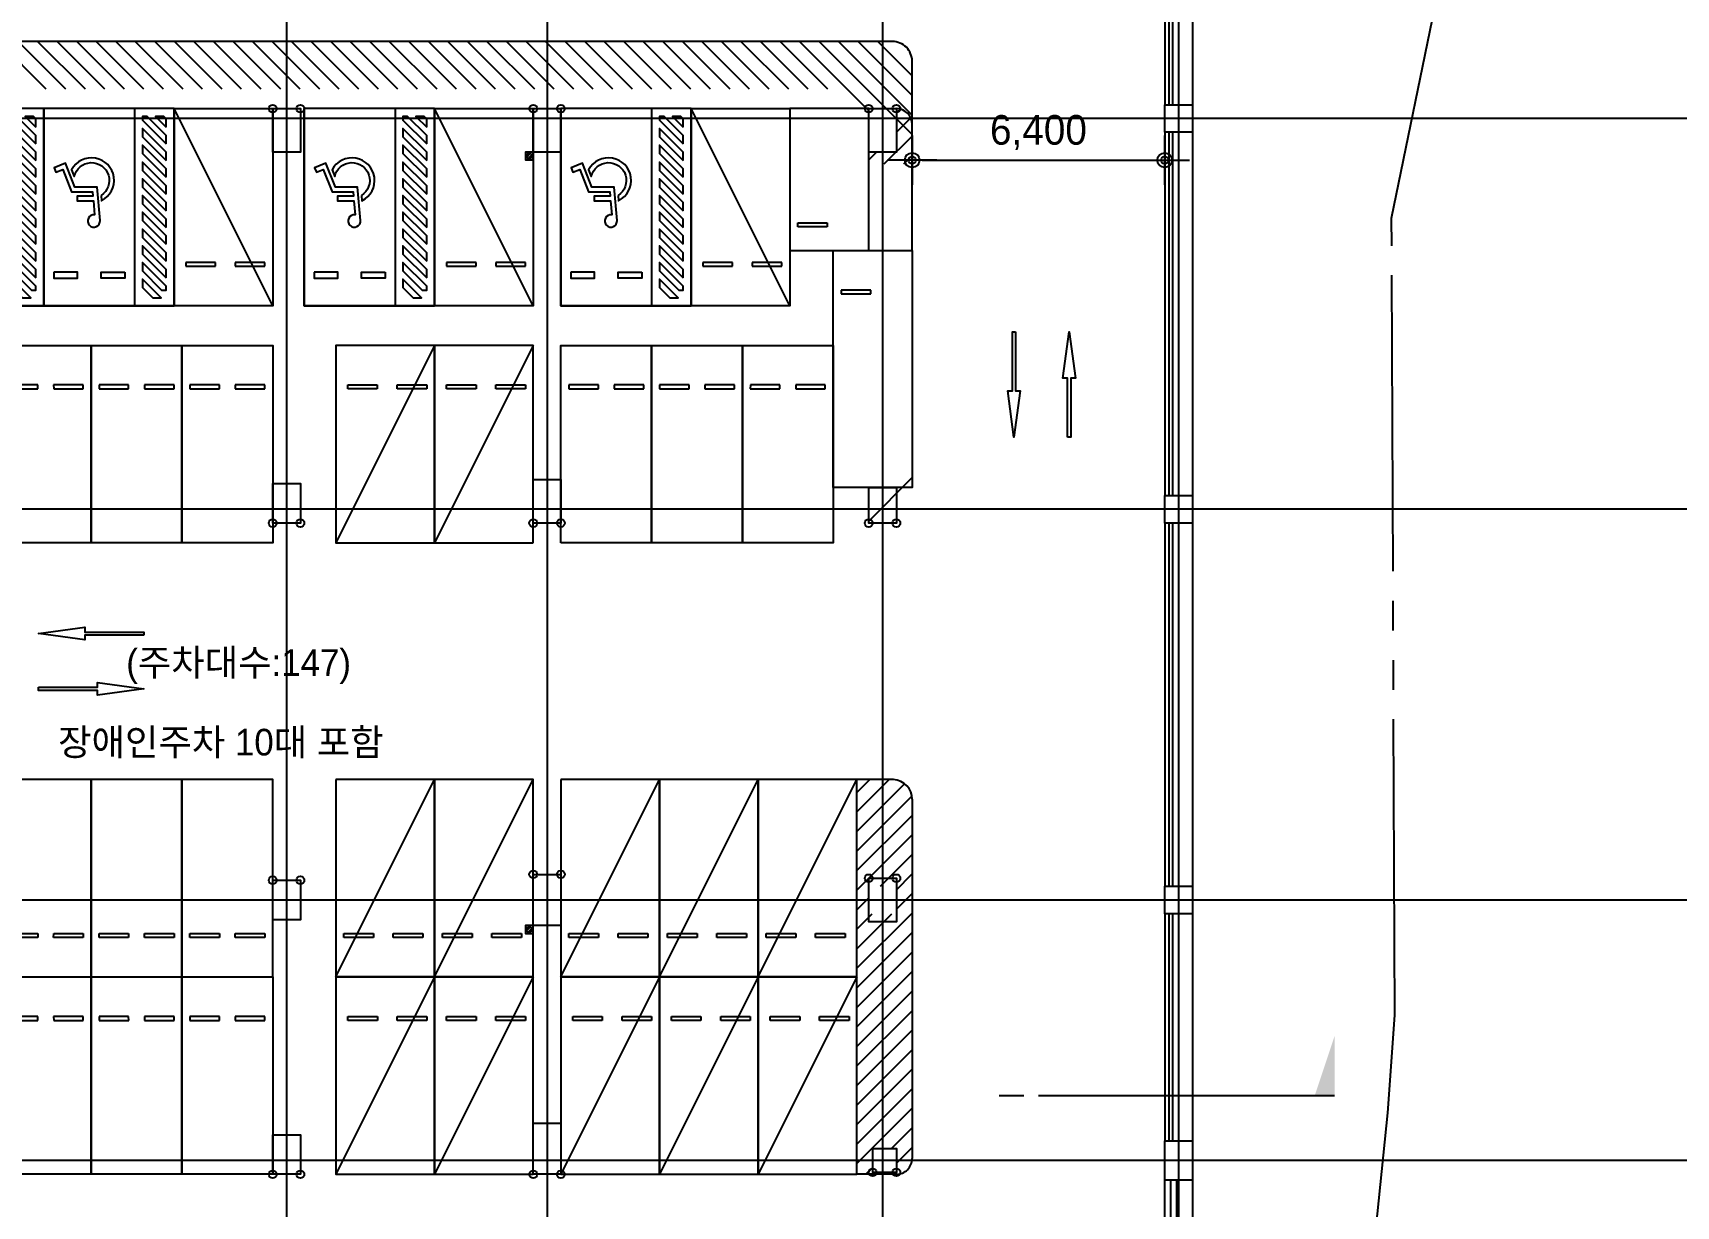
# Model space of a CAD drawing. Header units: metres. Extents: x 630750 to 860239, y 578133 to 726633.
# Drawn here: x 741477 to 783110, y 641654 to 671380 of the extents above; entities that cross this region are included whole.
import ezdxf
from ezdxf.enums import TextEntityAlignment as Align

# ---------------------------------------------------------------- set-up
doc = ezdxf.new("R2010")
doc.units = ezdxf.units.M
doc.header["$LTSCALE"] = 300
doc.linetypes.add('SITE$0$ACAD$0$DASHED', pattern=[19.05, 12.7, -6.35])
doc.linetypes.add('SITE$0$PROPERTY', pattern=[37.5, 25, -2.5, 2.5, -2.5, 2.5, -2.5])
doc.layers.get('Defpoints').update_dxf_attribs({"color": 8})
for name, color, linetype in [('A-CEN-1', 1, 'Continuous'), ('A-CON', 2, 'Continuous'), ('A-DIM', 7, 'Continuous'), ('A-HAT-2', 8, 'Continuous'), ('A-PARK', 4, 'Continuous'), ('A-ROM', 7, 'Continuous'), ('A-SYM1', 7, 'Continuous'), ('A-WAL-BLK', 3, 'Continuous'), ('A-WALL-CONC', 2, 'Continuous'), ('A-코너가드', 7, 'Continuous'), ('DIM', 7, 'Continuous'), ('PAK', 8, 'Continuous'), ('PARK-SOL', 251, 'Continuous'), ('SITE$0$C-PROP', 72, 'SITE$0$ACAD$0$DASHED'), ('SYM', 7, 'Continuous'), ('주차장배수', 3, 'Continuous')]:
    doc.layers.add(name, color=color, linetype=linetype)
doc.styles.add('TEXT(돋음)', font='')
doc.styles.add('돋움', font='')
doc.styles.get('TEXT(돋음)').set_extended_font_data('Dotum')
doc.styles.get('돋움').set_extended_font_data('Dotum')
doc.dimstyles.new('DIM250', dxfattribs={"dimscale": 250, "dimtxt": 3, "dimasz": 1, "dimexe": 2, "dimexo": 3, "dimgap": 1, "dimtad": 1, "dimdec": 0, "dimzin": 0, "dimdsep": 46, "dimlunit": 6, "dimtxsty": 'TEXT(돋음)', "dimblk": 'Z_DOT', "dimcen": 2.5, "dimdle": 2, "dimclrd": 256, "dimclre": 256, "dimclrt": 3, "dimadec": 0, "dimazin": 0, "dimtfac": 1, "dimtdec": 0, "dimtix": 1, "dimtmove": 2, "dimatfit": 3, "dimldrblk": 'Z_DOT', "dimfxl": 1, "dimtolj": 1, "dimtzin": 0, "dimarcsym": 0})

# ---------------------------------------------------------------- blocks, each defined once
blk = doc.blocks.new('56')
at = {"ltscale": 5}
for points in [[(0, 5000), (0, 0), (2500, 0), (2500, 5000), (0, 5000)], [(200, 1100), (950, 1100)], [(200, 1000), (200, 1100)], [(950, 1000), (200, 1000)], [(950, 1100), (950, 1000)], [(1450, 1100), (2200, 1100)], [(1450, 1000), (1450, 1100)], [(2200, 1000), (1450, 1000)], [(2200, 1100), (2200, 1000)], [(2200, 1100), (2200, 1000)]]:
    blk.add_lwpolyline(points, dxfattribs=at)
for points in [[(200, 1000), (200, 1100)], [(200, 1100), (950, 1100)], [(950, 1000), (200, 1000)], [(950, 1100), (950, 1000)], [(1450, 1000), (1450, 1100)], [(1450, 1100), (2200, 1100)], [(2200, 1000), (1450, 1000)]]:
    blk.add_lwpolyline(points)
at = {"layer": 'PAK'}
blk.add_lwpolyline([(0, 0), (2500, 5000)], dxfattribs=at)
blk = doc.blocks.new('351')
at = {"ltscale": 5}
for points in [[(1383106, 4240352), (1378268, 4241613), (1378848, 4243839), (1383686, 4242578), (1383106, 4240352)], [(1379765, 4243393), (1379576, 4242667)], [(1379673, 4242642), (1379862, 4243368)], [(1379862, 4243368), (1379765, 4243393)], [(1379862, 4243368), (1379765, 4243393)], [(1379576, 4242667), (1379673, 4242642)], [(1379475, 4242280), (1379286, 4241555)], [(1379383, 4241529), (1379572, 4242255)], [(1379572, 4242255), (1379475, 4242280)], [(1379286, 4241555), (1379383, 4241529)]]:
    blk.add_lwpolyline(points, dxfattribs=at)
for points in [[(1379765, 4243393), (1379576, 4242667)], [(1379673, 4242642), (1379862, 4243368)], [(1379576, 4242667), (1379673, 4242642)], [(1379475, 4242280), (1379286, 4241555)], [(1379383, 4241529), (1379572, 4242255)], [(1379572, 4242255), (1379475, 4242280)], [(1379286, 4241555), (1379383, 4241529)]]:
    blk.add_lwpolyline(points)
blk = doc.blocks.new('Z_DOT')
at = {"layer": 'DIM', "color": 7}
for p, q in [((0, -2.5), (0, 2.5)), ((-2.5, 0), (2.5, 0))]:
    blk.add_line(p, q, dxfattribs=at)
for radius in [0.75, 0.375]:
    blk.add_circle((0, 0), radius, dxfattribs=at)
blk = doc.blocks.new('*D49')
at = {"layer": 'A-DIM', "lineweight": -2, "transparency": 16777216}
for p, q in [((763755, 667755), (763755, 668655)), ((770154, 667755), (770154, 668655)), ((764005, 668155), (769904, 668155))]:
    blk.add_line(p, q, dxfattribs=at)
at = {"layer": 'Defpoints', "color": 0, "transparency": 16777216}
for p in [(770154, 668155), (763755, 667005), (770154, 667005)]:
    blk.add_point(p, dxfattribs=at)
at = {"layer": 'A-DIM', "lineweight": -2, "transparency": 16777216, "xscale": 250, "yscale": 250, "zscale": 250, "rotation": 180}
blk.add_blockref('Z_DOT', (763755, 668155), dxfattribs=at)
at = {"layer": 'A-DIM', "lineweight": -2, "transparency": 16777216, "xscale": 250, "yscale": 250, "zscale": 250}
blk.add_blockref('Z_DOT', (770154, 668155), dxfattribs=at)
at = {"layer": 'A-DIM', "color": 3, "transparency": 16777216, "insert": (766954, 668853), "char_height": 750, "attachment_point": 5, "style": 'TEXT(돋음)'}
blk.add_mtext('\\A1;6,400', dxfattribs=at)
blk = doc.blocks.new('A$C5C412A49')
at = {"layer": 'SYM', "color": 2}
blk.add_line((0, 3400), (0, 3150), dxfattribs=at)
at = {"layer": 'SYM', "color": 3}
blk.add_line((0, 3000), (0, 0), dxfattribs=at)
blk.add_solid([(600, 0), (600, 0), (0, 200), (0, 0)], dxfattribs=at)
blk = doc.blocks.new('PAR-3')
at = {"ltscale": 5}
for points in [[(0, 0), (0, 6000), (2000, 6000), (2000, 0), (0, 0)], [(200, 5000), (200, 4900)], [(950, 5000), (200, 5000)], [(950, 4900), (950, 5000)], [(200, 4900), (950, 4900)]]:
    blk.add_lwpolyline(points, dxfattribs=at)
for points in [[(950, 5000), (200, 5000)], [(200, 5000), (200, 4900)], [(950, 4900), (950, 5000)], [(200, 4900), (950, 4900)]]:
    blk.add_lwpolyline(points)
blk = doc.blocks.new('park_small')
at = {"layer": 'PAK', "ltscale": 5}
for p, q in [((107431, -323693), (109347, -323120)), ((109347, -323120), (110378, -326569)), ((108462, -327142), (107431, -323693)), ((110378, -326569), (108462, -327142))]:
    blk.add_line(p, q, dxfattribs=at)
at = {"layer": 'PAK'}
for points in [[(108513, -323996), (107794, -324211)], [(107794, -324211), (107823, -324307)], [(107823, -324307), (108541, -324092)], [(108541, -324092), (108513, -323996)]]:
    blk.add_lwpolyline(points, dxfattribs=at)
at = {"layer": 'PAK', "ltscale": 5}
for points in [[(108513, -323996), (107794, -324211)], [(107794, -324211), (107823, -324307)], [(107823, -324307), (108541, -324092)], [(108541, -324092), (108513, -323996)]]:
    blk.add_lwpolyline(points, dxfattribs=at)
blk = doc.blocks.new('A$C2BBD6BA9')
for p, q in [((0, 3100), (5000, 3100)), ((5000, 3100), (5000, -200)), ((0, 2100), (5000, 2100))]:
    blk.add_line(p, q)
for points in [[(0, 3100), (0, -200), (5000, -200), (5000, 3100), (0, 3100)], [(5000, -200), (0, -200)]]:
    blk.add_lwpolyline(points)
for points in [[(897, 2900), (685, 2900), (200, 2415), (200, 2300), (297, 2300)], [(473, 2900), (260, 2900), (200, 2840), (200, 2627)], [(1321, 2900), (1109, 2900), (509, 2300), (721, 2300)], [(1745, 2900), (1533, 2900), (933, 2300), (1145, 2300)], [(2170, 2900), (1958, 2900), (1358, 2300), (1570, 2300)], [(2594, 2900), (2382, 2900), (1782, 2300), (1994, 2300)], [(3018, 2900), (2806, 2900), (2206, 2300), (2418, 2300)], [(3442, 2900), (3230, 2900), (2630, 2300), (2842, 2300)], [(3867, 2900), (3655, 2900), (3055, 2300), (3267, 2300)], [(4291, 2900), (4079, 2900), (3479, 2300), (3691, 2300)], [(4600, 2785), (4600, 2900), (4503, 2900), (3903, 2300), (4115, 2300)], [(4800, 2560), (4800, 2773), (4327, 2300), (4540, 2300)], [(4150, 1850), (4300, 1850), (4300, 1250), (4150, 1250)], [(4150, 50), (4300, 50), (4300, 650), (4150, 650)]]:
    blk.add_lwpolyline(points, close=True)
for points in [[(2202, 1249), (2337, 1261, 1.375474), (1555, 502), (1725, 569, -1.496783)], [(2836, 1224), (1992, 1150), (1992, 587), (1388, 347), (1502, 60), (1617, 106), (1548, 278), (2115, 503), (2115, 1037), (2220, 1046), (2220, 641), (2343, 641), (2343, 1057), (2695, 1087, 2.822933)]]:
    blk.add_lwpolyline(points, format="xyb", close=True)

msp = doc.modelspace()

# ---------------------------------------------------------------- linework, layer by layer
at = {"layer": 'A-CEN-1', "linetype": 'Continuous'}
for p, q in [((747904.4, 708258.8), (747904.4, 599232.8)), ((754504.4, 708258.8), (754504.4, 599232.8)), ((763004.4, 708258.8), (763004.4, 599232.8)), ((770504.4, 691460.2), (770504.4, 599232.8)), ((796986.4, 669210.2), (657202.6, 669210.2)), ((796986.4, 659310.2), (657202.6, 659310.2)), ((796986.4, 649410.2), (657202.6, 649410.2)), ((796986.4, 642810.2), (706331.8, 642810.2))]:
    msp.add_line(p, q, dxfattribs=at)
at = {"layer": 'A-CON'}
for points in [[(747554.4, 669460.2), (748254.4, 669460.2), (748254.4, 668360.2), (747554.4, 668360.2)], [(754154.4, 669460.2), (754854.4, 669460.2), (754854.4, 668360.2), (754154.4, 668360.2)], [(762654.4, 669460.2), (763354.4, 669460.2), (763354.4, 668360.2), (762654.4, 668360.2)], [(770154.4, 669560.2), (770854.4, 669560.2), (770854.4, 668860.2), (770154.4, 668860.2)], [(747554.4, 659960.2), (748254.4, 659960.2), (748254.4, 658960.2), (747554.4, 658960.2)], [(754154.4, 660060.2), (754854.4, 660060.2), (754854.4, 658960.2), (754154.4, 658960.2)], [(762654.4, 659865.2), (763354.4, 659865.2), (763354.4, 658960.2), (762654.4, 658960.2)], [(770154.4, 659660.2), (770854.4, 659660.2), (770854.4, 658960.2), (770154.4, 658960.2)], [(747554.4, 649910.2), (748254.4, 649910.2), (748254.4, 648910.2), (747554.4, 648910.2)], [(754154.4, 650060.2), (754854.4, 650060.2), (754854.4, 648760.2), (754154.4, 648760.2)], [(762654.4, 649960.2), (763354.4, 649960.2), (763354.4, 648860.2), (762654.4, 648860.2)], [(770154.4, 649760.2), (770854.4, 649760.2), (770854.4, 649060.2), (770154.4, 649060.2)], [(754154.4, 643760.2), (754854.4, 643760.2), (754854.4, 642460.2), (754154.4, 642460.2)], [(747554.4, 643460.2), (748254.4, 643460.2), (748254.4, 642460.2), (747554.4, 642460.2)], [(770154.4, 643310.2), (770854.4, 643310.2), (770854.4, 642310.2), (770154.4, 642310.2)], [(762754.4, 643110.2), (763354.4, 643110.2), (763354.4, 642510.2), (762754.4, 642510.2)]]:
    msp.add_lwpolyline(points, close=True, dxfattribs=at)
at = {"layer": 'A-HAT-2'}
for p, q in [((763254.5, 671160.2), (718403.4, 671160.2)), ((763754.5, 666360.2), (763754.5, 670660.2)), ((763754.5, 665865.2), (763754.5, 669060.2)), ((763282, 652460.2), (762354.5, 652460.2)), ((763754.5, 651961), (763754.5, 642860.2)), ((763354.5, 642460.2), (762354.5, 642460.2))]:
    msp.add_line(p, q, dxfattribs=at)
for centre, radius, start, end in [((763254.6, 670660.2), 500, 359.99903, 90.00115), ((763354.5, 669060.2), 400, 0.00001, 90.00001), ((763254.5, 651961), 500, 0.00001, 86.84585), ((763354.5, 642860.2), 400, 270.00001, 0.00002)]:
    msp.add_arc(centre, radius, start, end, dxfattribs=at)
at = {"layer": 'A-PARK', "color": 8}
for points in [[(766374.3, 663801.9), (766374.3, 662307.5), (766494.4, 662307.5), (766334.3, 661135.2), (766174.3, 662307.5), (766294.3, 662307.5), (766294.3, 663801.9)], [(767694.3, 661135.2), (767694.3, 662629.6), (767574.2, 662629.6), (767734.3, 663801.9), (767894.3, 662629.6), (767774.3, 662629.6), (767774.3, 661135.2)], [(744287.7, 656120.2), (742793.4, 656120.2), (742793.4, 656000.2), (741621.1, 656160.2), (742793.4, 656320.3), (742793.4, 656200.2), (744287.7, 656200.2)], [(741621.1, 654800.3), (743115.4, 654800.3), (743115.4, 654920.3), (744287.7, 654760.3), (743115.4, 654600.2), (743115.4, 654720.2), (741621.1, 654720.2)]]:
    msp.add_lwpolyline(points, close=True, dxfattribs=at)
at = {"layer": 'A-WAL-BLK'}
for p, q in [((770154.4, 675460.2), (770154.4, 669560.2)), ((770254.4, 675460.2), (770254.4, 669560.2)), ((770154.4, 668860.2), (770154.4, 659660.2)), ((770254.4, 668860.2), (770254.4, 659660.2)), ((770154.4, 658960.2), (770154.4, 649760.2)), ((770254.4, 658960.2), (770254.4, 649760.2)), ((770154.4, 649060.2), (770154.4, 643310.2)), ((770254.4, 649060.2), (770254.4, 643310.2)), ((770154.4, 633410.2), (770154.4, 642310.2)), ((770304.4, 633410.2), (770304.4, 642310.2))]:
    msp.add_line(p, q, dxfattribs=at)
at = {"layer": 'A-WALL-CONC'}
for p, q in [((770854.4, 687510.2), (770854.4, 609960.2)), ((770354.4, 675460.2), (770354.4, 669560.2)), ((770354.4, 668860.2), (770354.4, 659660.2)), ((770354.4, 658960.2), (770354.4, 649760.2)), ((770354.4, 649060.2), (770354.4, 643310.2)), ((770454.4, 642310.2), (770454.4, 633410.2))]:
    msp.add_line(p, q, dxfattribs=at)
at = {"layer": 'A-코너가드'}
for centre in [(747554.4, 669460.2), (748254.4, 669460.2), (754154.4, 669460.2), (754854.4, 669460.2), (762654.4, 669460.2), (763354.4, 669460.2), (747554.4, 658960.2), (748254.4, 658960.2), (754154.4, 658960.2), (754854.4, 658960.2), (762654.4, 658960.2), (763354.4, 658960.2), (747554.4, 649910.2), (748254.4, 649910.2), (754154.4, 650060.2), (754854.4, 650060.2), (762654.4, 649960.2), (763354.4, 649960.2), (747554.4, 642460.2), (748254.4, 642460.2), (754154.4, 642460.2), (754854.4, 642460.2), (762754.4, 642510.2), (763354.4, 642510.2)]:
    msp.add_circle(centre, 100, dxfattribs=at)
at = {"layer": 'PARK-SOL'}
for p, q in [((740608.3, 671160.2), (741808.3, 669960.2)), ((741103.3, 671160.2), (742303.3, 669960.2)), ((741598.3, 671160.2), (742798.3, 669960.2)), ((742093.3, 671160.2), (743293.3, 669960.2)), ((742588.2, 671160.2), (743788.2, 669960.2)), ((743083.2, 671160.2), (744283.2, 669960.2)), ((743578.2, 671160.2), (744778.2, 669960.2)), ((744073.1, 671160.2), (745273.1, 669960.2)), ((744568.1, 671160.2), (745768.1, 669960.2)), ((745063.1, 671160.2), (746263.1, 669960.2)), ((745558.1, 671160.2), (746758.1, 669960.2)), ((746053, 671160.2), (747253, 669960.2)), ((746548, 671160.2), (747748, 669960.2)), ((747043, 671160.2), (748243, 669960.2)), ((747538, 671160.2), (748738, 669960.2)), ((748032.9, 671160.2), (749232.9, 669960.2)), ((748527.9, 671160.2), (749727.9, 669960.2)), ((749022.9, 671160.2), (750222.9, 669960.2)), ((749517.9, 671160.2), (750717.9, 669960.2)), ((750012.8, 671160.2), (751212.8, 669960.2)), ((750507.8, 671160.2), (751707.8, 669960.2)), ((751002.8, 671160.2), (752202.8, 669960.2)), ((751497.8, 671160.2), (752697.8, 669960.2)), ((751992.7, 671160.2), (753192.7, 669960.2)), ((752487.7, 671160.2), (753687.7, 669960.2)), ((752982.7, 671160.2), (754182.7, 669960.2)), ((753477.7, 671160.2), (754677.7, 669960.2)), ((753972.6, 671160.2), (755172.6, 669960.2)), ((754467.6, 671160.2), (755667.6, 669960.2)), ((754962.6, 671160.2), (756162.6, 669960.2)), ((755457.6, 671160.2), (756657.6, 669960.2)), ((755952.5, 671160.2), (757152.5, 669960.2)), ((756447.5, 671160.2), (757647.5, 669960.2)), ((756942.5, 671160.2), (758142.5, 669960.2)), ((757437.5, 671160.2), (758637.5, 669960.2)), ((757932.4, 671160.2), (759132.4, 669960.2)), ((758427.4, 671160.2), (759627.4, 669960.2)), ((758922.4, 671160.2), (760122.4, 669960.2)), ((759417.4, 671160.2), (760617.4, 669960.2)), ((759912.3, 671160.2), (761112.3, 669960.2)), ((760407.3, 671160.2), (761607.3, 669960.2)), ((760902.3, 671160.2), (762654.4, 669408.1)), ((761397.3, 671160.2), (763754.5, 668802.9)), ((761892.2, 671160.2), (763754.5, 669297.9)), ((762387.2, 671160.2), (763754.5, 669792.9)), ((762882.2, 671160.2), (763754.5, 670287.9)), ((762654.4, 669150), (762654.5, 669150.2)), ((763354.5, 669355.2), (763448.4, 669449.1)), ((763354.5, 668860.2), (763719.1, 669224.8)), ((762654.4, 668655.1), (762654.5, 668655.2)), ((763049.5, 668060.2), (763754.5, 668765.2)), ((762654.4, 668160.1), (762854.5, 668360.2)), ((763544.5, 668060.2), (763754.5, 668270.3)), ((762654.4, 659012.3), (763754.5, 660112.5)), ((762354.5, 651640.1), (763174.6, 652460.2)), ((762354.5, 652135.1), (762679.7, 652460.2)), ((762354.5, 651145.1), (763563.5, 652354.1)), ((762354.5, 650650.2), (763747.7, 652043.3)), ((762354.5, 650155.2), (763754.5, 651555.2)), ((762354.5, 649660.2), (763754.5, 651060.2)), ((762949.5, 649760.2), (763754.5, 650565.3)), ((763354.5, 649670.3), (763747.7, 650063.4)), ((763354.5, 649175.3), (763754.5, 649575.3)), ((762354.5, 649165.2), (762654.5, 649465.2)), ((762354.5, 647680.3), (763754.5, 649080.3)), ((762354.5, 648670.3), (762744.5, 649060.2)), ((762354.5, 648175.3), (763239.5, 649060.2)), ((762354.5, 647185.3), (763754.5, 648585.4)), ((762354.5, 646690.4), (763747.7, 648083.5)), ((762354.5, 646195.4), (763754.5, 647595.4)), ((762354.5, 645700.4), (763754.5, 647100.4)), ((762354.5, 645205.5), (763754.5, 646605.5)), ((762354.5, 644710.5), (763747.7, 646103.7)), ((762354.5, 644215.5), (763754.5, 645615.5)), ((762354.5, 643720.5), (763754.5, 645120.5)), ((762354.5, 643225.6), (763754.5, 644625.6)), ((762354.5, 642730.6), (763747.7, 644123.8)), ((763229.2, 643110.2), (763754.5, 643635.6)), ((763354.5, 642740.6), (763754.5, 643140.6)), ((762579.2, 642460.2), (762754.5, 642635.6))]:
    msp.add_line(p, q, dxfattribs=at)
at = {"layer": 'SITE$0$C-PROP', "color": 9, "linetype": 'SITE$0$PROPERTY'}
msp.add_lwpolyline([(666532.6, 622853.9), (717060.7, 607496.5), (729474.5, 606861.2), (769437.9, 594708.5), (772890.9, 596982.1), (772973.5, 616462.3), (775808, 644020.3), (775982.9, 646488.4), (775900.4, 666689.2), (780047, 686894.3)], dxfattribs=at)
at = {"layer": '주차장배수', "color": 4}
for p, q in [((753988.6, 668234.4), (754080.2, 668326.1)), ((754120.2, 668286.1), (754028.6, 668194.4)), ((753988.6, 648634.4), (754080.2, 648726.1)), ((754120.2, 648686.1), (754028.6, 648594.4))]:
    msp.add_line(p, q, dxfattribs=at)
for points in [[(754154.4, 668360.2), (753954.4, 668360.2), (753954.4, 668160.2), (754154.4, 668160.2)], [(754154.4, 648760.2), (753954.4, 648760.2), (753954.4, 648560.2), (754154.4, 648560.2)]]:
    msp.add_lwpolyline(points, close=True, dxfattribs=at)
for centre in [(754054.4, 668260.2), (754054.4, 648660.2)]:
    msp.add_circle(centre, 70.7, dxfattribs=at)

# ---------------------------------------------------------------- block references
at = {"layer": 'A-SYM1', "xscale": 2.5, "yscale": 2.5, "zscale": 2.5, "rotation": 90}
msp.add_blockref('A$C5C412A49', (774456.6, 644460.2), dxfattribs=at)
at = {"layer": 'PAK', "ltscale": 5, "xscale": -1}
for name, p, rotation in [('park_small', (750461.3, 324962.3), 196.6478463377846), ('56', (747554.5, 664465.1), 359.9999939035226), ('56', (754154.5, 664465.1), 359.9999939035226), ('56', (760654.4, 664465.1), 359.9999939035226), ('351', (-3713759.8, 383671.6), 255.3897951542348), ('351', (-3711459.8, 383671.6), 255.3897951542348), ('351', (-3709159.8, 383671.6), 255.3897951542348), ('351', (-3706859.8, 383671.6), 255.3897951542348)]:
    msp.add_blockref(name, p, dxfattribs=dict(at, rotation=rotation))
at = {"layer": 'PAK', "ltscale": 5}
for name, p, rotation in [('A$C2BBD6BA9', (738654.5, 669465.1), 270), ('A$C2BBD6BA9', (741954.5, 669465.1), 270), ('A$C2BBD6BA9', (748554.5, 669465.1), 270), ('A$C2BBD6BA9', (755054.4, 669465.1), 270), ('PAR-3', (761754.5, 659865.2), 6.05645680309722e-06), ('351', (-3713759.8, 927248.9), 284.6102048457653), ('351', (-3711459.8, 927248.9), 284.6102048457653), ('351', (-3709159.8, 927248.9), 284.6102048457653), ('351', (-3706859.8, 927248.9), 284.6102048457653), ('351', (-3697259.8, 927248.9), 284.6102048732654), ('351', (-3694959.8, 927248.9), 284.6102048732654), ('351', (-3692659.8, 927248.9), 284.6102048732654), ('56', (751654.4, 663460.2), 180.0000060964774), ('56', (754154.4, 663460.2), 180.0000060964774), ('56', (749154.5, 647460.2), 6.096477442765265e-06), ('56', (751654.5, 647460.2), 6.096477442765265e-06), ('56', (754854.5, 647460.2), 6.096477442765265e-06), ('56', (757354.5, 647460.2), 6.096477442765265e-06), ('56', (759854.5, 647460.2), 6.096477442765265e-06), ('351', (-3713759.8, 911247.9), 284.6102173903116), ('351', (-3711459.8, 911247.9), 284.6102173903116), ('351', (-3709159.8, 911247.9), 284.6102173903116), ('351', (-3706859.8, 911247.9), 284.6102173903116), ('56', (751654.5, 647460.2), 180.0000060964774), ('56', (754154.5, 647460.2), 180.0000060964774), ('56', (757354.5, 647460.2), 180.0000060964774), ('56', (759854.5, 647460.2), 180.0000060964774), ('56', (762354.5, 647460.2), 180.0000060964774)]:
    msp.add_blockref(name, p, dxfattribs=dict(at, rotation=rotation))

# ---------------------------------------------------------------- texts
at = {"layer": 'A-ROM', "color": 3, "style": '돋움'}
msp.add_text('(주차대수:147)', height=675, dxfattribs=at).set_placement((746690.3, 655426.1), align=Align.MIDDLE_CENTER)
msp.add_text('장애인주차 10대 포함', height=675, dxfattribs=at).set_placement((742116.7, 653072.1))

# ---------------------------------------------------------------- dimensions: what is measured, and where the dimension line sits
at = {"layer": 'A-DIM'}
dim = msp.add_linear_dim(base=(770154.4, 668155.4), p1=(763754.5, 667005.4), p2=(770154.4, 667005.4), angle=360, dimstyle='DIM250', dxfattribs=at)
dim.commit()
dim.dimension.update_dxf_attribs({"geometry": '*D49', "text_midpoint": (766954.5, 668853.2)})

doc.saveas('drawing.dxf')
